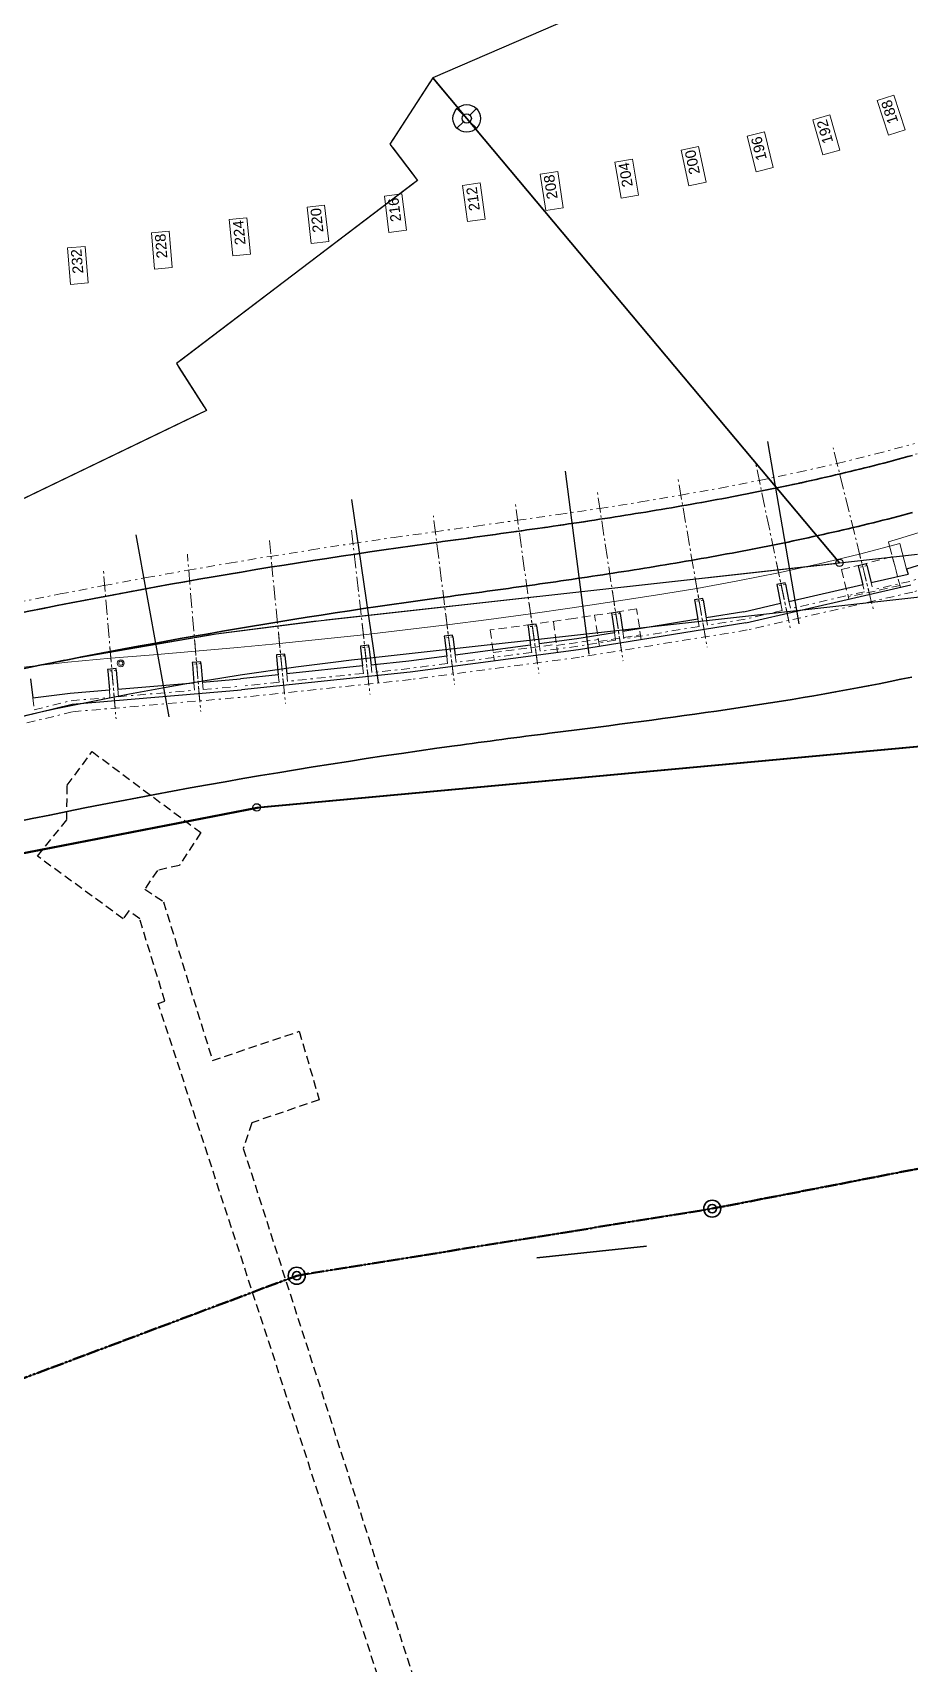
# Model space of a CAD drawing. Header units: metres. Extents: x 2678625 to 2679611, y 1205237 to 1205867.
# Drawn here: x 2678847.3 to 2678888.6, y 1205488.1 to 1205564.9 of the extents above; entities that cross this region are included whole.
import ezdxf

# ---------------------------------------------------------------- set-up
doc = ezdxf.new("R2010")
doc.units = ezdxf.units.M
for name, pattern in [('ACAD_ISO14W100_S12', [1.53, 0.6, -0.1, 0.6, -0.08, 0, -0.07, 0, -0.08]), ('AUSGEZOGEN', [0]), ('GETRENNT2_S6', [0.8, 0.4, -0.2, 0, -0.2]), ('STRICHLINIE_S4', [0.1, 0, -0.1]), ('STRICHPUNKT2_S5', [1, 0.7, -0.15, 0, -0.15]), ('VERDECKT2_S2', [0.6, 0.4, -0.2])]:
    doc.linetypes.add(name, pattern=pattern)
for name, color, linetype, lineweight in [('BOLZEN', 250, 'AUSGEZOGEN', 25), ('GESCHL_WALD', 8, 'AUSGEZOGEN', 13), ('GRABENPROFIL_AUSHUB', 1, 'AUSGEZOGEN', 35), ('HOHEITSGRENZPUNKT', 59, 'AUSGEZOGEN', 35), ('HOHEITSGRENZPUNKT_1', 59, 'AUSGEZOGEN', 35), ('KANTONSGRENZE', 59, 'AUSGEZOGEN', 50), ('LFP3_STEIN', 8, 'AUSGEZOGEN', 13), ('PARZELLE', 250, 'AUSGEZOGEN', 25), ('SC_BEST__SCHACHT', 3, 'AUSGEZOGEN', 25), ('SELBSTAENDIGES_RECHT', 8, 'STRICHLINIE_S4', 13), ('Standard', 7, 'AUSGEZOGEN', 25), ('STRASSE__WEGE', 8, 'AUSGEZOGEN', 13), ('TEXT_VERT__TIEF-_UND_HOCHPUNKT', 1, 'AUSGEZOGEN', 18), ('UEBRIGE_BEFEST', 8, 'AUSGEZOGEN', 13)]:
    doc.layers.add(name, color=color, linetype=linetype, lineweight=lineweight)
doc.layers.add('GM_QNEISYM_TEXT', color=7, linetype='AUSGEZOGEN')
doc.styles.add('ARIAL', font='arial.ttf')

# ---------------------------------------------------------------- blocks, each defined once
blk = doc.blocks.new('NSY105')
at = {"color": 0, "linetype": 'ByBlock', "lineweight": -2}
for radius in [0.05, 0.025]:
    blk.add_circle((0, 0), radius, dxfattribs=at)
blk = doc.blocks.new('COMPLEXOBJECT_33')
at = {"layer": 'GESCHL_WALD', "color": 8, "linetype": 'AUSGEZOGEN', "lineweight": 13, "transparency": 33554687}
for p, q in [((48942.352, 45521.714), (48879.277, 45509.496)), ((48879.277, 45509.496), (48859.713, 45506.341)), ((48859.713, 45506.341), (48823.904, 45492.904))]:
    blk.add_line(p, q, dxfattribs=at)
blk = doc.blocks.new('COMPLEXOBJECT_61')
at = {"layer": 'PARZELLE', "color": 250, "linetype": 'AUSGEZOGEN', "lineweight": 25, "transparency": 33554687}
for p, q in [((48942.352, 45521.714), (48879.277, 45509.496)), ((48879.277, 45509.496), (48859.713, 45506.341)), ((48859.713, 45506.341), (48823.904, 45492.904))]:
    blk.add_line(p, q, dxfattribs=at)
blk = doc.blocks.new('COMPLEXOBJECT_64')
at = {"layer": 'SELBSTAENDIGES_RECHT', "color": 8, "linetype": 'STRICHLINIE_S4', "lineweight": 13, "transparency": 33554687}
for p, q in [((48942.352, 45521.714), (48879.277, 45509.496)), ((48879.277, 45509.496), (48859.713, 45506.341)), ((48859.713, 45506.341), (48823.904, 45492.904))]:
    blk.add_line(p, q, dxfattribs=at)
blk = doc.blocks.new('NSY101')
at = {"color": 0, "linetype": 'ByBlock', "lineweight": -2}
blk.add_circle((0, 0), 0.05, dxfattribs=at)
blk = doc.blocks.new('CDWK_PTTYP10')
at = {"layer": 'BOLZEN', "transparency": 33554687, "xscale": 6.999999465942426, "yscale": 6.999999465942426, "zscale": 6.999999465942426}
blk.add_blockref('NSY101', (0, 0), dxfattribs=at)
blk = doc.blocks.new('COMPLEXOBJECT_102')
at = {"layer": 'STRASSE__WEGE', "color": 250, "linetype": 'AUSGEZOGEN', "lineweight": 25, "transparency": 33554687}
blk.add_line((48890.039, 45538.394), (48863.175, 45535.411), dxfattribs=at)
blk.add_lwpolyline([(48822.194, 45519.033), (48841.771, 45525.231), (48858.029, 45528.384), (48889.781, 45531.32), (48895.583, 45532.659), (48900.268, 45534.358), (48904.841, 45536.354), (48909.323, 45538.696), (48913.32, 45541.66), (48916.931, 45545.257), (48919.674, 45548.382), (48922.417, 45551.507), (48930.237, 45563.996), (48935.803, 45574.317), (48943.358, 45591.721), (48964.534, 45641.981), (48968.165, 45648.125)], dxfattribs=at)
blk.add_arc((48879.708, 45386.343), 149.982, 96.32861, 107.10876, dxfattribs=at)
blk = doc.blocks.new('CDWK_PTTYP20')
at = {"layer": 'LFP3_STEIN', "transparency": 33554687}
for radius in [0.125, 0.075]:
    blk.add_circle((0, 0), radius, dxfattribs=at)
blk = doc.blocks.new('COMPLEXOBJECT_161')
at = {"layer": 'PARZELLE', "color": 250, "linetype": 'AUSGEZOGEN', "lineweight": 25, "transparency": 33554687}
for p, q in [((78866, 5562.54), (78864.225, 5559.793)), ((78867.578, 5560.985), (78866.26, 5562.556)), ((78885.127, 5540.063), (78867.86, 5560.649)), ((78864.238, 5559.435), (78865.27, 5558.068)), ((78865.228, 5557.762), (78854.223, 5549.41)), ((78854.167, 5549.094), (78855.341, 5547.256)), ((78855.262, 5546.977), (78846.412, 5542.702)), ((78846.005, 5542.546), (78836.852, 5539.878)), ((78836.549, 5539.619), (78835.639, 5537.692)), ((78861.082, 5537.213), (78885.051, 5539.871)), ((78835.33, 5537.462), (78818.235, 5534.901)), ((78856.137, 5536.583), (78860.648, 5537.161)), ((78849.223, 5535.407), (78855.704, 5536.518)), ((78817.813, 5534.795), (78809.708, 5531.879)), ((78844.721, 5534.495), (78848.793, 5535.326)), ((78840.214, 5533.353), (78844.295, 5534.397)), ((78795.107, 5532.875), (78792.523, 5530.831)), ((78809.284, 5531.823), (78795.496, 5532.993)), ((78822.782, 5527.699), (78839.794, 5533.231)), ((78792.504, 5530.538), (78792.979, 5530.049)), ((78793.283, 5529.735), (78802.104, 5520.645)), ((78810.441, 5526.816), (78822.356, 5527.616)), ((78807.859, 5526.178), (78810.012, 5526.745)), ((78805.886, 5524.711), (78807.477, 5525.985)), ((78802.397, 5520.655), (78805.574, 5524.407))]:
    blk.add_line(p, q, dxfattribs=at)
blk = doc.blocks.new('CDWK_PTTYP32')
at = {"layer": 'GM_QNEISYM_TEXT', "color": 253, "lineweight": 25, "transparency": 33554687}
for p, q in [((-0.118, 0.118), (-0.354, 0.354)), ((0.118, 0.118), (0.354, 0.354)), ((-0.118, -0.118), (-0.354, -0.354)), ((0.118, -0.118), (0.354, -0.354))]:
    blk.add_line(p, q, dxfattribs=at)
for radius in [0.5, 0.167]:
    blk.add_circle((0, 0), radius, dxfattribs=at)

msp = doc.modelspace()

# ---------------------------------------------------------------- linework, layer by layer
at = {"layer": 'KANTONSGRENZE', "linetype": 'ACAD_ISO14W100_S12', "transparency": 33554687}
msp.add_lwpolyline([(2678625.329, 1205485.523), (2678720.729, 1205461.829), (2678731.422, 1205463.992), (2678750.551, 1205468.173), (2678765.451, 1205474.131), (2678783.774, 1205478.167), (2678792.056, 1205476.405), (2678823.904, 1205492.904), (2678859.713, 1205506.341), (2678879.277, 1205509.496), (2678942.352, 1205521.714), (2679000.721, 1205531.176), (2679083.438, 1205538.774), (2679127.352, 1205542.454), (2679148.753, 1205549.05), (2679175.076, 1205560.861), (2679233.191, 1205572.529), (2679258.83, 1205574.337), (2679284.87, 1205582.237), (2679311.016, 1205602.927), (2679443.034, 1205605.052), (2679522.872, 1205644.059), (2679610.803, 1205686.931)], dxfattribs=at)
at = {"layer": 'PARZELLE', "color": 250, "linetype": 'AUSGEZOGEN', "lineweight": 25, "transparency": 33554687}
for points in [[(2678899.273, 1205588.875), (2678885.938, 1205572.667), (2678880.314, 1205571.454), (2678876.404, 1205567.191), (2678866.119, 1205562.724), (2678867.719, 1205560.817), (2678885.268, 1205539.895), (2678888.948, 1205540.298)], [(2678844.507, 1205534.451), (2678849.007, 1205535.37), (2678855.92, 1205536.555), (2678860.865, 1205537.189), (2678885.268, 1205539.895), (2678867.719, 1205560.817), (2678866.119, 1205562.724), (2678864.106, 1205559.609), (2678865.402, 1205557.894), (2678854.049, 1205549.278), (2678855.459, 1205547.072), (2678846.215, 1205542.607)], [(2678942.355, 1205521.715), (2678879.278, 1205509.496), (2678859.713, 1205506.34), (2678823.903, 1205492.903), (2678792.055, 1205476.404), (2678802.572, 1205501.634), (2678808.073, 1205509.026), (2678816.711, 1205515.789), (2678832.53, 1205520.277), (2678841.572, 1205525.231), (2678857.83, 1205528.384), (2678889.582, 1205531.32)]]:
    msp.add_lwpolyline(points, dxfattribs=at)
at = {"layer": 'SELBSTAENDIGES_RECHT', "color": 254, "linetype": 'VERDECKT2_S2', "lineweight": 25, "transparency": 33554687}
for p, q in [((2678848.903, 1205529.428), (2678850.083, 1205531.011)), ((2678850.083, 1205531.011), (2678855.203, 1205527.197)), ((2678848.892, 1205527.811), (2678848.903, 1205529.428)), ((2678847.512, 1205526.086), (2678848.892, 1205527.811)), ((2678855.203, 1205527.197), (2678854.19, 1205525.653)), ((2678851.535, 1205523.146), (2678847.512, 1205526.086)), ((2678853.153, 1205525.419), (2678852.559, 1205524.539)), ((2678854.19, 1205525.653), (2678853.153, 1205525.419)), ((2678852.559, 1205524.539), (2678853.44, 1205523.945)), ((2678851.805, 1205523.516), (2678851.535, 1205523.146)), ((2678852.32, 1205523.139), (2678851.805, 1205523.516)), ((2678853.44, 1205523.945), (2678855.748, 1205516.472)), ((2678853.51, 1205519.259), (2678852.32, 1205523.139)), ((2678853.192, 1205519.161), (2678853.51, 1205519.259)), ((2678873.041, 1205458.41), (2678853.192, 1205519.161)), ((2678855.748, 1205516.472), (2678859.834, 1205517.845)), ((2678859.834, 1205517.845), (2678860.773, 1205514.624)), ((2678860.773, 1205514.624), (2678857.599, 1205513.538)), ((2678857.599, 1205513.538), (2678857.2, 1205512.335)), ((2678857.2, 1205512.335), (2678878.438, 1205446.286))]:
    msp.add_line(p, q, dxfattribs=at)
at = {"layer": 'SELBSTAENDIGES_RECHT', "color": 254, "linetype": 'AUSGEZOGEN', "lineweight": 25, "transparency": 33554687}
for p, q in [((2678942.358, 1205521.709), (2678879.283, 1205509.491)), ((2678879.283, 1205509.491), (2678859.719, 1205506.336)), ((2678859.719, 1205506.336), (2678823.91, 1205492.899))]:
    msp.add_line(p, q, dxfattribs=at)
at = {"layer": 'Standard', "color": 11, "linetype": 'AUSGEZOGEN', "lineweight": 25, "true_color": 0xff8585, "transparency": 33554687}
for p, q in [((2678883.377, 1205537.03), (2678881.901, 1205545.603)), ((2678873.481, 1205535.591), (2678872.366, 1205544.22)), ((2678863.57, 1205534.265), (2678862.306, 1205542.873)), ((2678853.702, 1205532.647), (2678852.152, 1205541.208)), ((2678886.169, 1205539.676), (2678886.367, 1205538.876)), ((2678886.557, 1205539.772), (2678886.757, 1205538.966)), ((2678890.133, 1205540.128), (2678888.432, 1205539.605)), ((2678888.432, 1205539.605), (2678888.497, 1205539.364)), ((2678880.86, 1205537.08), (2678888.632, 1205538.859)), ((2678882.331, 1205538.804), (2678882.501, 1205537.992)), ((2678882.722, 1205538.887), (2678882.891, 1205538.081)), ((2678882.891, 1205538.081), (2678886.367, 1205538.876)), ((2678886.757, 1205538.966), (2678888.497, 1205539.364)), ((2678878.463, 1205538.073), (2678878.606, 1205537.243)), ((2678878.857, 1205538.141), (2678879.001, 1205537.307)), ((2678880.76, 1205537.593), (2678882.501, 1205537.992)), ((2678874.546, 1205537.45), (2678874.675, 1205536.603)), ((2678874.941, 1205537.511), (2678875.07, 1205536.668)), ((2678878.606, 1205537.243), (2678875.07, 1205536.668)), ((2678880.76, 1205537.593), (2678879.001, 1205537.307)), ((2678870.611, 1205536.88), (2678870.729, 1205536.028)), ((2678871.007, 1205536.935), (2678871.125, 1205536.081)), ((2678862.719, 1205535.897), (2678862.814, 1205535.042)), ((2678863.116, 1205535.941), (2678863.212, 1205535.084)), ((2678866.668, 1205536.362), (2678866.775, 1205535.506)), ((2678867.065, 1205536.412), (2678867.172, 1205535.558)), ((2678870.729, 1205536.028), (2678867.172, 1205535.558)), ((2678854.803, 1205535.124), (2678854.877, 1205534.252)), ((2678855.202, 1205535.158), (2678855.276, 1205534.286)), ((2678858.763, 1205535.484), (2678858.848, 1205534.625)), ((2678859.162, 1205535.523), (2678859.246, 1205534.667)), ((2678862.814, 1205535.042), (2678859.246, 1205534.667)), ((2678847.184, 1205534.443), (2678847.286, 1205533.547)), ((2678850.816, 1205534.804), (2678850.892, 1205533.912)), ((2678851.214, 1205534.838), (2678851.29, 1205533.946)), ((2678851.29, 1205533.946), (2678854.877, 1205534.252)), ((2678855.276, 1205534.286), (2678857.062, 1205534.438)), ((2678858.848, 1205534.625), (2678857.062, 1205534.438)), ((2678847.286, 1205533.547), (2678849.053, 1205533.755))]:
    msp.add_line(p, q, dxfattribs=at)
at = {"layer": 'Standard', "color": 11, "linetype": 'STRICHPUNKT2_S5', "lineweight": 18, "true_color": 0xff8585, "transparency": 33554687}
for p, q in [((2678886.786, 1205538.021), (2678884.979, 1205545.303)), ((2678882.887, 1205537.129), (2678881.338, 1205544.511)), ((2678878.958, 1205536.379), (2678877.676, 1205543.823)), ((2678871.05, 1205535.17), (2678870.012, 1205542.643)), ((2678875.008, 1205535.747), (2678873.871, 1205543.202)), ((2678867.084, 1205534.647), (2678866.15, 1205542.106)), ((2678863.112, 1205534.176), (2678862.287, 1205541.556)), ((2678855.151, 1205533.393), (2678854.564, 1205540.305)), ((2678859.134, 1205533.758), (2678858.427, 1205540.956)), ((2678851.164, 1205533.073), (2678850.61, 1205539.587))]:
    msp.add_line(p, q, dxfattribs=at)
at = {"layer": 'Standard', "color": 11, "linetype": 'STRICHPUNKT2_S5', "lineweight": 13, "true_color": 0xff8585, "transparency": 33554687}
for p, q in [((2678886.099, 1205540.788), (2678886.893, 1205537.589)), ((2678882.301, 1205539.918), (2678882.978, 1205536.693)), ((2678878.474, 1205539.188), (2678879.036, 1205535.922)), ((2678870.658, 1205537.993), (2678871.116, 1205534.695)), ((2678874.579, 1205538.564), (2678875.079, 1205535.279)), ((2678866.73, 1205537.474), (2678867.144, 1205534.17)), ((2678858.855, 1205536.594), (2678859.181, 1205533.28)), ((2678862.796, 1205537.008), (2678863.165, 1205533.699)), ((2678850.922, 1205535.913), (2678851.207, 1205532.561)), ((2678854.91, 1205536.233), (2678855.193, 1205532.901))]:
    msp.add_line(p, q, dxfattribs=at)
at = {"layer": 'Standard', "color": 11, "linetype": 'AUSGEZOGEN', "lineweight": 18, "true_color": 0xff8585, "transparency": 33554687}
for p, q in [((2678886.22, 1205540.302), (2678888.11, 1205540.808)), ((2678887.572, 1205540.885), (2678888.05, 1205541.032)), ((2678887.572, 1205540.885), (2678887.627, 1205540.679)), ((2678888.11, 1205540.808), (2678888.432, 1205539.605))]:
    msp.add_line(p, q, dxfattribs=at)
at = {"layer": 'Standard', "color": 11, "linetype": 'VERDECKT2_S2', "lineweight": 18, "true_color": 0xff8585, "transparency": 33554687}
for p, q in [((2678887.627, 1205540.679), (2678888.009, 1205539.252)), ((2678888.121, 1205538.834), (2678885.689, 1205538.288)), ((2678873.964, 1205535.958), (2678873.74, 1205537.428)), ((2678871.8, 1205537.128), (2678871.993, 1205535.668)), ((2678873.929, 1205536.191), (2678875.904, 1205536.504)), ((2678868.966, 1205535.672), (2678871.942, 1205536.056)), ((2678871.948, 1205536.006), (2678873.914, 1205536.29))]:
    msp.add_line(p, q, dxfattribs=at)
at = {"layer": 'Standard', "color": 11, "linetype": 'STRICHLINIE_S4', "lineweight": 18, "true_color": 0xff8585, "transparency": 33554687}
for p, q in [((2678886.557, 1205539.772), (2678886.169, 1205539.676)), ((2678882.722, 1205538.887), (2678882.331, 1205538.804)), ((2678878.857, 1205538.141), (2678878.463, 1205538.073)), ((2678874.941, 1205537.511), (2678874.546, 1205537.45)), ((2678871.007, 1205536.935), (2678870.611, 1205536.88)), ((2678863.116, 1205535.941), (2678862.719, 1205535.897)), ((2678867.065, 1205536.412), (2678866.668, 1205536.362)), ((2678855.202, 1205535.158), (2678854.803, 1205535.124)), ((2678859.162, 1205535.523), (2678858.763, 1205535.484)), ((2678851.214, 1205534.838), (2678850.816, 1205534.804))]:
    msp.add_line(p, q, dxfattribs=at)
at = {"layer": 'Standard', "color": 11, "linetype": 'GETRENNT2_S6', "lineweight": 18, "true_color": 0xff8585, "transparency": 33554687}
for p, q in [((2678886.324, 1205539.052), (2678886.452, 1205538.537)), ((2678886.711, 1205539.154), (2678886.842, 1205538.626)), ((2678882.49, 1205538.047), (2678882.573, 1205537.649)), ((2678882.877, 1205538.149), (2678882.963, 1205537.739)), ((2678886.452, 1205538.537), (2678882.963, 1205537.739)), ((2678878.606, 1205537.243), (2678878.665, 1205536.898)), ((2678879.001, 1205537.307), (2678879.06, 1205536.962)), ((2678874.675, 1205536.603), (2678874.728, 1205536.258)), ((2678875.07, 1205536.668), (2678875.123, 1205536.322)), ((2678878.665, 1205536.898), (2678875.123, 1205536.322)), ((2678870.777, 1205535.682), (2678867.215, 1205535.211)), ((2678870.729, 1205536.028), (2678870.777, 1205535.682)), ((2678871.125, 1205536.081), (2678871.174, 1205535.734)), ((2678862.814, 1205535.042), (2678862.853, 1205534.694)), ((2678863.212, 1205535.084), (2678863.251, 1205534.736)), ((2678866.775, 1205535.506), (2678866.819, 1205535.159)), ((2678867.172, 1205535.558), (2678867.215, 1205535.211)), ((2678854.877, 1205534.252), (2678854.907, 1205533.903)), ((2678855.276, 1205534.286), (2678855.305, 1205533.937)), ((2678858.882, 1205534.277), (2678857.094, 1205534.089)), ((2678858.848, 1205534.625), (2678858.882, 1205534.277)), ((2678859.246, 1205534.667), (2678859.28, 1205534.319)), ((2678862.853, 1205534.694), (2678859.28, 1205534.319)), ((2678847.286, 1205533.547), (2678847.35, 1205532.984)), ((2678850.892, 1205533.912), (2678850.921, 1205533.563)), ((2678851.29, 1205533.946), (2678851.32, 1205533.597)), ((2678851.32, 1205533.597), (2678854.907, 1205533.903)), ((2678855.305, 1205533.937), (2678857.094, 1205534.089))]:
    msp.add_line(p, q, dxfattribs=at)
at = {"layer": 'Standard', "color": 11, "linetype": 'AUSGEZOGEN', "lineweight": 35, "true_color": 0xff8585, "transparency": 33554687}
msp.add_line((2678871.018, 1205507.178), (2678876.184, 1205507.738), dxfattribs=at)
at = {"layer": 'Standard', "color": 11, "linetype": 'AUSGEZOGEN', "lineweight": 18, "true_color": 0xff8585, "transparency": 33554687}
for points in [[(2678922.143, 1205568.368), (2678918.783, 1205561.597), (2678916.54, 1205558.574), (2678914.297, 1205555.552), (2678908.814, 1205550.395), (2678902.504, 1205546.289), (2678895.516, 1205543.323), (2678888.05, 1205541.032)], [(2678888.368, 1205560.283), (2678887.833, 1205561.918), (2678887.041, 1205561.659), (2678887.576, 1205560.024), (2678888.368, 1205560.283)], [(2678885.288, 1205559.329), (2678884.814, 1205560.982), (2678884.013, 1205560.752), (2678884.487, 1205559.099), (2678885.288, 1205559.329)], [(2678878.989, 1205557.812), (2678878.636, 1205559.495), (2678877.821, 1205559.324), (2678878.174, 1205557.641), (2678878.989, 1205557.812)], [(2678882.149, 1205558.51), (2678881.734, 1205560.18), (2678880.926, 1205559.979), (2678881.34, 1205558.31), (2678882.149, 1205558.51)], [(2678875.813, 1205557.201), (2678875.521, 1205558.896), (2678874.7, 1205558.755), (2678874.992, 1205557.059), (2678875.813, 1205557.201)], [(2678872.265, 1205556.613), (2678872.006, 1205558.314), (2678871.182, 1205558.188), (2678871.441, 1205556.487), (2678872.265, 1205556.613)], [(2678864.885, 1205555.553), (2678864.671, 1205557.26), (2678863.844, 1205557.156), (2678864.058, 1205555.449), (2678864.885, 1205555.553)], [(2678868.585, 1205556.075), (2678868.348, 1205557.779), (2678867.523, 1205557.664), (2678867.76, 1205555.96), (2678868.585, 1205556.075)], [(2678861.219, 1205555.02), (2678861.028, 1205556.73), (2678860.199, 1205556.637), (2678860.391, 1205554.928), (2678861.219, 1205555.02)], [(2678857.538, 1205554.433), (2678857.369, 1205556.145), (2678856.54, 1205556.064), (2678856.708, 1205554.352), (2678857.538, 1205554.433)], [(2678853.855, 1205553.794), (2678853.71, 1205555.508), (2678852.879, 1205555.437), (2678853.025, 1205553.723), (2678853.855, 1205553.794)], [(2678849.9, 1205553.075), (2678849.754, 1205554.789), (2678848.924, 1205554.719), (2678849.069, 1205553.005), (2678849.9, 1205553.075)], [(2678886.22, 1205540.302), (2678884.316, 1205539.848), (2678882.404, 1205539.429), (2678880.485, 1205539.044), (2678878.559, 1205538.695), (2678876.615, 1205538.376), (2678874.654, 1205538.07), (2678872.691, 1205537.777), (2678870.727, 1205537.498), (2678868.76, 1205537.231), (2678866.792, 1205536.978), (2678864.822, 1205536.738), (2678862.851, 1205536.511), (2678860.878, 1205536.298), (2678858.904, 1205536.097), (2678856.929, 1205535.909), (2678854.952, 1205535.735), (2678852.974, 1205535.574), (2678850.965, 1205535.415)], [(2678809.465, 1205525.193), (2678811.379, 1205526.138), (2678813.343, 1205526.972), (2678815.288, 1205527.687), (2678817.209, 1205528.355), (2678821.078, 1205529.609), (2678824.981, 1205530.751), (2678828.916, 1205531.782), (2678832.878, 1205532.7), (2678836.865, 1205533.504), (2678840.873, 1205534.193), (2678844.899, 1205534.769), (2678848.94, 1205535.228), (2678850.965, 1205535.415)]]:
    msp.add_lwpolyline(points, dxfattribs=at)
at = {"layer": 'Standard', "color": 11, "linetype": 'GETRENNT2_S6', "lineweight": 18, "true_color": 0xff8585, "transparency": 33554687}
for points in [[(2678924.579, 1205567.385), (2678921.001, 1205560.239), (2678916.24, 1205553.823), (2678910.419, 1205548.35), (2678903.723, 1205543.992), (2678896.368, 1205540.867), (2678888.722, 1205538.521), (2678880.926, 1205536.736), (2678873.03, 1205535.452), (2678865.099, 1205534.405), (2678857.143, 1205533.569)], [(2678850.625, 1205538.827), (2678852.64, 1205539.2), (2678854.584, 1205539.548), (2678856.527, 1205539.882), (2678858.469, 1205540.203), (2678860.411, 1205540.511), (2678862.353, 1205540.807), (2678864.295, 1205541.09), (2678866.236, 1205541.361), (2678868.176, 1205541.629), (2678870.115, 1205541.9), (2678872.051, 1205542.174), (2678873.984, 1205542.46), (2678875.913, 1205542.766), (2678877.802, 1205543.083), (2678879.651, 1205543.418), (2678881.495, 1205543.777), (2678883.334, 1205544.161), (2678885.165, 1205544.577), (2678886.987, 1205545.024), (2678888.799, 1205545.511)], [(2678850.717, 1205538.335), (2678852.729, 1205538.708), (2678854.671, 1205539.055), (2678856.61, 1205539.389), (2678858.549, 1205539.71), (2678860.488, 1205540.017), (2678862.426, 1205540.312), (2678864.365, 1205540.595), (2678866.305, 1205540.866), (2678868.245, 1205541.134), (2678870.184, 1205541.405), (2678872.123, 1205541.679), (2678874.06, 1205541.966), (2678875.994, 1205542.272), (2678877.888, 1205542.591), (2678879.744, 1205542.927), (2678881.594, 1205543.287), (2678883.44, 1205543.673), (2678885.28, 1205544.09), (2678887.112, 1205544.54), (2678888.934, 1205545.03)], [(2678890.299, 1205539.551), (2678888.587, 1205539.026), (2678886.842, 1205538.626)], [(2678808.189, 1205527.667), (2678810.316, 1205528.545), (2678812.486, 1205529.263), (2678814.551, 1205529.854), (2678816.533, 1205530.421), (2678818.512, 1205530.988), (2678820.49, 1205531.553), (2678822.466, 1205532.118), (2678824.444, 1205532.681), (2678826.428, 1205533.233), (2678828.415, 1205533.771), (2678830.407, 1205534.295), (2678832.404, 1205534.807), (2678834.405, 1205535.306), (2678836.412, 1205535.792), (2678838.424, 1205536.264), (2678840.442, 1205536.724), (2678842.465, 1205537.17), (2678844.495, 1205537.604), (2678846.531, 1205538.025), (2678848.574, 1205538.432), (2678850.624, 1205538.827)], [(2678808.396, 1205527.212), (2678810.49, 1205528.076), (2678812.634, 1205528.786), (2678814.688, 1205529.374), (2678816.671, 1205529.941), (2678818.65, 1205530.507), (2678820.627, 1205531.072), (2678822.603, 1205531.638), (2678824.58, 1205532.2), (2678826.56, 1205532.75), (2678828.544, 1205533.288), (2678830.533, 1205533.812), (2678832.526, 1205534.323), (2678834.524, 1205534.82), (2678836.528, 1205535.305), (2678838.537, 1205535.777), (2678840.551, 1205536.236), (2678842.571, 1205536.682), (2678844.598, 1205537.115), (2678846.631, 1205537.535), (2678848.67, 1205537.941), (2678850.717, 1205538.335)], [(2678882.573, 1205537.649), (2678880.825, 1205537.249), (2678879.06, 1205536.962)], [(2678874.728, 1205536.258), (2678872.954, 1205535.969), (2678871.174, 1205535.734)], [(2678866.819, 1205535.159), (2678865.037, 1205534.924), (2678863.251, 1205534.736)], [(2678810.565, 1205523.117), (2678814.383, 1205524.314), (2678816.319, 1205524.792), (2678818.258, 1205525.27), (2678829.818, 1205528.125), (2678841.379, 1205530.979), (2678845.262, 1205531.938), (2678849.172, 1205532.89), (2678857.143, 1205533.569)], [(2678847.35, 1205532.984), (2678849.088, 1205533.407), (2678850.921, 1205533.563)]]:
    msp.add_lwpolyline(points, dxfattribs=at)
at = {"layer": 'Standard', "color": 21, "linetype": 'AUSGEZOGEN', "lineweight": 35, "true_color": 0xffa8a8, "transparency": 33554687}
msp.add_lwpolyline([(2678888.706, 1205544.955), (2678888.487, 1205544.895), (2678888.265, 1205544.835), (2678888.035, 1205544.774), (2678887.81, 1205544.713), (2678887.588, 1205544.655), (2678887.364, 1205544.596), (2678887.138, 1205544.538), (2678886.913, 1205544.481), (2678886.686, 1205544.423), (2678886.459, 1205544.366), (2678886.23, 1205544.31), (2678886.004, 1205544.254), (2678885.775, 1205544.199), (2678885.548, 1205544.144), (2678885.319, 1205544.089), (2678885.091, 1205544.036), (2678884.86, 1205543.982), (2678884.631, 1205543.929), (2678884.402, 1205543.877), (2678884.173, 1205543.825), (2678883.941, 1205543.773), (2678883.712, 1205543.723), (2678883.475, 1205543.671), (2678883.245, 1205543.62), (2678883.017, 1205543.571), (2678882.787, 1205543.523), (2678882.549, 1205543.473), (2678882.317, 1205543.424), (2678882.084, 1205543.376), (2678881.852, 1205543.328), (2678881.618, 1205543.281), (2678881.381, 1205543.234), (2678881.147, 1205543.187), (2678880.918, 1205543.142), (2678880.679, 1205543.096), (2678880.439, 1205543.049), (2678880.209, 1205543.005), (2678879.976, 1205542.961), (2678879.735, 1205542.916), (2678879.5, 1205542.872), (2678879.259, 1205542.828), (2678879.024, 1205542.784), (2678878.788, 1205542.742), (2678878.551, 1205542.699), (2678878.314, 1205542.658), (2678878.072, 1205542.615), (2678877.836, 1205542.574), (2678877.594, 1205542.532), (2678877.356, 1205542.491), (2678877.118, 1205542.451), (2678876.875, 1205542.41), (2678876.638, 1205542.37), (2678876.395, 1205542.33), (2678876.156, 1205542.29), (2678875.917, 1205542.252), (2678875.673, 1205542.212), (2678875.435, 1205542.174), (2678875.191, 1205542.135), (2678874.951, 1205542.097), (2678874.711, 1205542.06), (2678874.466, 1205542.022), (2678874.221, 1205541.984), (2678873.977, 1205541.946), (2678873.737, 1205541.909), (2678873.496, 1205541.872), (2678873.25, 1205541.835), (2678873.009, 1205541.799), (2678872.764, 1205541.763), (2678872.518, 1205541.726), (2678872.275, 1205541.691), (2678872.029, 1205541.655), (2678871.783, 1205541.619), (2678871.541, 1205541.584), (2678871.293, 1205541.549), (2678871.047, 1205541.513), (2678870.804, 1205541.479), (2678870.556, 1205541.444), (2678870.308, 1205541.409), (2678870.06, 1205541.374), (2678869.813, 1205541.339), (2678869.569, 1205541.305), (2678869.321, 1205541.271), (2678869.073, 1205541.236), (2678868.824, 1205541.202), (2678868.575, 1205541.167), (2678868.331, 1205541.134), (2678868.083, 1205541.1), (2678867.828, 1205541.065), (2678867.579, 1205541.03), (2678867.334, 1205540.997), (2678867.084, 1205540.963), (2678866.834, 1205540.929), (2678866.585, 1205540.895), (2678866.329, 1205540.86), (2678866.172, 1205540.838), (2678865.841, 1205540.793)], dxfattribs=at)
at = {"layer": 'Standard', "color": 11, "linetype": 'AUSGEZOGEN', "lineweight": 35, "true_color": 0xff8585, "transparency": 33554687}
for points in [[(2678866.194, 1205538.217), (2678866.527, 1205538.262), (2678866.684, 1205538.284), (2678866.935, 1205538.318), (2678867.185, 1205538.352), (2678867.435, 1205538.387), (2678867.685, 1205538.42), (2678867.935, 1205538.454), (2678868.184, 1205538.489), (2678868.434, 1205538.523), (2678868.683, 1205538.557), (2678868.932, 1205538.591), (2678869.181, 1205538.626), (2678869.43, 1205538.66), (2678869.679, 1205538.695), (2678869.927, 1205538.729), (2678870.176, 1205538.764), (2678870.424, 1205538.799), (2678870.672, 1205538.834), (2678870.92, 1205538.869), (2678871.168, 1205538.904), (2678871.416, 1205538.939), (2678871.663, 1205538.975), (2678871.91, 1205539.01), (2678872.158, 1205539.046), (2678872.405, 1205539.082), (2678872.651, 1205539.118), (2678872.898, 1205539.154), (2678873.145, 1205539.191), (2678873.391, 1205539.227), (2678873.637, 1205539.264), (2678873.883, 1205539.301), (2678874.129, 1205539.338), (2678874.375, 1205539.376), (2678874.62, 1205539.414), (2678874.865, 1205539.452), (2678875.11, 1205539.49), (2678875.355, 1205539.528), (2678875.6, 1205539.567), (2678875.845, 1205539.606), (2678876.089, 1205539.645), (2678876.333, 1205539.685), (2678876.577, 1205539.725), (2678876.821, 1205539.765), (2678877.065, 1205539.805), (2678877.308, 1205539.846), (2678877.551, 1205539.887), (2678877.794, 1205539.928), (2678878.037, 1205539.97), (2678878.28, 1205540.012), (2678878.522, 1205540.054), (2678878.764, 1205540.097), (2678879.006, 1205540.139), (2678879.248, 1205540.183), (2678879.49, 1205540.226), (2678879.731, 1205540.271), (2678879.972, 1205540.315), (2678880.213, 1205540.36), (2678880.454, 1205540.405), (2678880.694, 1205540.45), (2678880.934, 1205540.496), (2678881.174, 1205540.543), (2678881.414, 1205540.589), (2678881.653, 1205540.637), (2678881.893, 1205540.684), (2678882.131, 1205540.732), (2678882.37, 1205540.78), (2678882.608, 1205540.829), (2678882.847, 1205540.878), (2678883.084, 1205540.928), (2678883.323, 1205540.978), (2678883.559, 1205541.028), (2678883.797, 1205541.08), (2678884.033, 1205541.131), (2678884.271, 1205541.183), (2678884.506, 1205541.235), (2678884.743, 1205541.288), (2678884.978, 1205541.341), (2678885.214, 1205541.395), (2678885.448, 1205541.449), (2678885.684, 1205541.504), (2678885.918, 1205541.559), (2678886.153, 1205541.615), (2678886.386, 1205541.671), (2678886.621, 1205541.728), (2678886.853, 1205541.785), (2678887.087, 1205541.843), (2678887.319, 1205541.901), (2678887.553, 1205541.96), (2678887.784, 1205542.019), (2678888.017, 1205542.079), (2678888.247, 1205542.139), (2678888.479, 1205542.2), (2678888.709, 1205542.262)], [(2678871.613, 1205531.874), (2678872.901, 1205532.038), (2678873.404, 1205532.102), (2678873.907, 1205532.167), (2678874.411, 1205532.232), (2678874.915, 1205532.298), (2678875.42, 1205532.364), (2678875.925, 1205532.431), (2678876.431, 1205532.498), (2678876.937, 1205532.566), (2678877.444, 1205532.635), (2678877.951, 1205532.705), (2678878.459, 1205532.775), (2678878.967, 1205532.847), (2678879.475, 1205532.92), (2678879.984, 1205532.994), (2678880.493, 1205533.069), (2678881.002, 1205533.146), (2678881.512, 1205533.224), (2678882.022, 1205533.304), (2678882.533, 1205533.386), (2678883.044, 1205533.469), (2678883.555, 1205533.554), (2678884.066, 1205533.641), (2678884.577, 1205533.73), (2678885.089, 1205533.82), (2678885.601, 1205533.913), (2678886.113, 1205534.009), (2678886.625, 1205534.106), (2678887.138, 1205534.206), (2678887.65, 1205534.309), (2678888.162, 1205534.414), (2678888.675, 1205534.522)]]:
    msp.add_lwpolyline(points, dxfattribs=at)
at = {"layer": 'Standard', "color": 11, "linetype": 'VERDECKT2_S2', "lineweight": 18, "true_color": 0xff8585, "transparency": 33554687}
for points in [[(2678888.144, 1205538.747), (2678887.756, 1205540.196), (2678886.342, 1205539.817), (2678885.367, 1205539.585), (2678885.713, 1205538.191)], [(2678875.938, 1205536.279), (2678875.717, 1205537.73), (2678874.729, 1205537.576), (2678872.763, 1205537.283), (2678870.795, 1205537.003), (2678868.826, 1205536.736), (2678868.826, 1205536.736), (2678869.019, 1205535.275)]]:
    msp.add_lwpolyline(points, dxfattribs=at)
at = {"layer": 'Standard', "color": 11, "linetype": 'AUSGEZOGEN', "lineweight": 25, "true_color": 0xff8585, "transparency": 33554687}
for points in [[(2678886.557, 1205539.772), (2678886.538, 1205539.848), (2678886.15, 1205539.752), (2678886.169, 1205539.676)], [(2678882.722, 1205538.887), (2678882.706, 1205538.963), (2678882.315, 1205538.881), (2678882.331, 1205538.804)], [(2678878.857, 1205538.141), (2678878.844, 1205538.219), (2678878.45, 1205538.151), (2678878.463, 1205538.073)], [(2678874.941, 1205537.511), (2678874.93, 1205537.588), (2678874.534, 1205537.528), (2678874.546, 1205537.45)], [(2678880.86, 1205537.08), (2678872.979, 1205535.798), (2678865.058, 1205534.752), (2678857.111, 1205533.918)], [(2678867.065, 1205536.412), (2678867.055, 1205536.49), (2678866.658, 1205536.44), (2678866.668, 1205536.362)], [(2678871.007, 1205536.935), (2678870.996, 1205537.013), (2678870.6, 1205536.958), (2678870.611, 1205536.88)], [(2678874.675, 1205536.603), (2678872.903, 1205536.315), (2678871.125, 1205536.081)], [(2678863.116, 1205535.941), (2678863.107, 1205536.019), (2678862.71, 1205535.975), (2678862.719, 1205535.897)], [(2678851.214, 1205534.838), (2678851.208, 1205534.916), (2678850.809, 1205534.882), (2678850.816, 1205534.804)], [(2678855.202, 1205535.158), (2678855.195, 1205535.236), (2678854.797, 1205535.202), (2678854.803, 1205535.124)], [(2678859.162, 1205535.523), (2678859.154, 1205535.601), (2678858.756, 1205535.562), (2678858.763, 1205535.484)], [(2678866.775, 1205535.506), (2678864.996, 1205535.271), (2678863.212, 1205535.084)], [(2678810.401, 1205523.426), (2678814.256, 1205524.638), (2678816.202, 1205525.119), (2678818.146, 1205525.599), (2678829.735, 1205528.461), (2678841.325, 1205531.323), (2678845.217, 1205532.284), (2678849.137, 1205533.238), (2678857.111, 1205533.918)], [(2678847.286, 1205533.547), (2678849.053, 1205533.755), (2678850.892, 1205533.912)]]:
    msp.add_lwpolyline(points, dxfattribs=at)
at = {"layer": 'Standard', "color": 21, "linetype": 'AUSGEZOGEN', "lineweight": 35, "true_color": 0xffa8a8, "transparency": 33554687}
msp.add_arc((2678907.541, 1205237.547), 306.1, 97.82989, 105.96187, dxfattribs=at)
at = {"layer": 'Standard', "color": 11, "linetype": 'AUSGEZOGEN', "lineweight": 35, "true_color": 0xff8585, "transparency": 33554687}
for centre, radius, start, end in [((2678907.537, 1205237.561), 303.486, 97.82969, 105.96113), ((2678927.829, 1205090.05), 445.386, 97.25115, 97.83098), ((2678907.543, 1205237.548), 296.5, 97.83098, 103.02985)]:
    msp.add_arc(centre, radius, start, end, dxfattribs=at)
at = {"layer": 'TEXT_VERT__TIEF-_UND_HOCHPUNKT', "color": 250, "linetype": 'STRICHPUNKT2_S5', "lineweight": 25, "transparency": 33554687}
msp.add_lwpolyline([(2678687.342, 1205470.121), (2678720.729, 1205461.829), (2678731.422, 1205463.992), (2678750.551, 1205468.173), (2678765.451, 1205474.13), (2678783.781, 1205478.167), (2678792.055, 1205476.404), (2678823.903, 1205492.903), (2678859.713, 1205506.34), (2678879.278, 1205509.496), (2678942.355, 1205521.715), (2679000.727, 1205531.178), (2679083.447, 1205538.778), (2679096.551, 1205539.876)], dxfattribs=at)
at = {"layer": 'UEBRIGE_BEFEST', "color": 250, "linetype": 'AUSGEZOGEN', "lineweight": 25, "transparency": 33554687}
for points in [[(2678783.773, 1205478.166), (2678788.124, 1205489.581), (2678795.064, 1205507.65), (2678799.204, 1205516.426), (2678800.449, 1205518.353), (2678802.256, 1205520.488), (2678805.715, 1205524.574), (2678807.648, 1205526.122), (2678810.223, 1205526.801), (2678822.574, 1205527.631), (2678840.002, 1205533.299), (2678844.507, 1205534.451), (2678849.007, 1205535.37), (2678855.92, 1205536.555), (2678860.865, 1205537.189), (2678885.268, 1205539.895), (2678888.948, 1205540.298)], [(2678889.582, 1205531.32), (2678857.83, 1205528.384), (2678841.572, 1205525.231), (2678832.53, 1205520.277), (2678816.711, 1205515.789), (2678808.073, 1205509.026), (2678802.572, 1205501.634), (2678792.055, 1205476.404)]]:
    msp.add_lwpolyline(points, dxfattribs=at)

# ---------------------------------------------------------------- block references
at = {"layer": 'GESCHL_WALD', "color": 8, "linetype": 'AUSGEZOGEN', "lineweight": 13, "transparency": 33554687}
msp.add_blockref('COMPLEXOBJECT_33', (2630000, 1160000), dxfattribs=at)
at = {"layer": 'GRABENPROFIL_AUSHUB', "color": 253, "linetype": 'AUSGEZOGEN', "lineweight": 200, "transparency": 33554687, "xscale": 1.29999995, "yscale": 1.29999995}
msp.add_blockref('CDWK_PTTYP20', (2678851.429, 1205535.171, 470.894), dxfattribs=at)
at = {"layer": 'HOHEITSGRENZPUNKT', "transparency": 33554687, "xscale": 7.999999389648484, "yscale": 7.999999389648484, "zscale": 7.999999389648484}
for p in [(2678879.277, 1205509.496), (2678859.713, 1205506.341)]:
    msp.add_blockref('NSY105', p, dxfattribs=at)
at = {"layer": 'HOHEITSGRENZPUNKT_1', "color": 253, "linetype": 'AUSGEZOGEN', "lineweight": 200, "transparency": 33554687, "xscale": 1.29999995, "yscale": 1.29999995}
msp.add_blockref('CDWK_PTTYP32', (2678867.719, 1205560.817, 436.919), dxfattribs=at)
at = {"layer": 'PARZELLE', "color": 250, "linetype": 'AUSGEZOGEN', "lineweight": 25, "transparency": 33554687}
for name, p in [('COMPLEXOBJECT_61', (2630000, 1160000)), ('COMPLEXOBJECT_161', (2600000, 1200000))]:
    msp.add_blockref(name, p, dxfattribs=at)
at = {"layer": 'SC_BEST__SCHACHT', "color": 253, "linetype": 'AUSGEZOGEN', "lineweight": 200, "transparency": 33554687, "xscale": 0.5, "yscale": 0.5}
for p in [(2678885.268, 1205539.895), (2678857.83, 1205528.384)]:
    msp.add_blockref('CDWK_PTTYP10', p, dxfattribs=at)
at = {"layer": 'SELBSTAENDIGES_RECHT', "color": 8, "linetype": 'STRICHLINIE_S4', "lineweight": 13, "transparency": 33554687}
msp.add_blockref('COMPLEXOBJECT_64', (2630000, 1160000), dxfattribs=at)
at = {"layer": 'STRASSE__WEGE', "color": 250, "linetype": 'AUSGEZOGEN', "lineweight": 25, "transparency": 33554687}
msp.add_blockref('COMPLEXOBJECT_102', (2630000, 1160000), dxfattribs=at)

# ---------------------------------------------------------------- texts
at = {"layer": 'Standard', "color": 11, "linetype": 'AUSGEZOGEN', "lineweight": 18, "true_color": 0xff8585, "transparency": 33554687, "char_height": 0.5, "attachment_point": 7, "style": 'ARIAL'}
for s, insert, width, rotation in [('\\W0.97;  188', (2678888.167, 1205560.305), 1.79593, 108.10104), ('\\W0.97;  192', (2678885.089, 1205559.358), 1.79593, 106.01755), ('\\W0.97;  196', (2678881.951, 1205558.547), 1.79593, 103.93407), ('\\W1.00;  204', (2678875.618, 1205557.252), 1.80193, 99.76711), ('\\W1.00;  200', (2678878.793, 1205557.856), 1.80193, 101.85059), ('\\W1.00;  208', (2678872.071, 1205556.668), 1.80193, 98.6685), ('\\W0.97;  212', (2678868.392, 1205556.132), 1.79593, 97.90455), ('\\W1.00;  220', (2678861.027, 1205555.083), 1.80193, 96.37666), ('\\W0.97;  216', (2678864.693, 1205555.613), 1.79593, 97.14061), ('\\W1.00;  224', (2678857.347, 1205554.498), 1.80193, 95.61272), ('\\W1.00;  228', (2678853.665, 1205553.861), 1.80193, 94.84878), ('\\W1.00;  232', (2678849.71, 1205553.143), 1.80193, 94.85501)]:
    msp.add_mtext(s, dxfattribs=dict(at, insert=insert, width=width, rotation=rotation))

doc.saveas('drawing.dxf')
